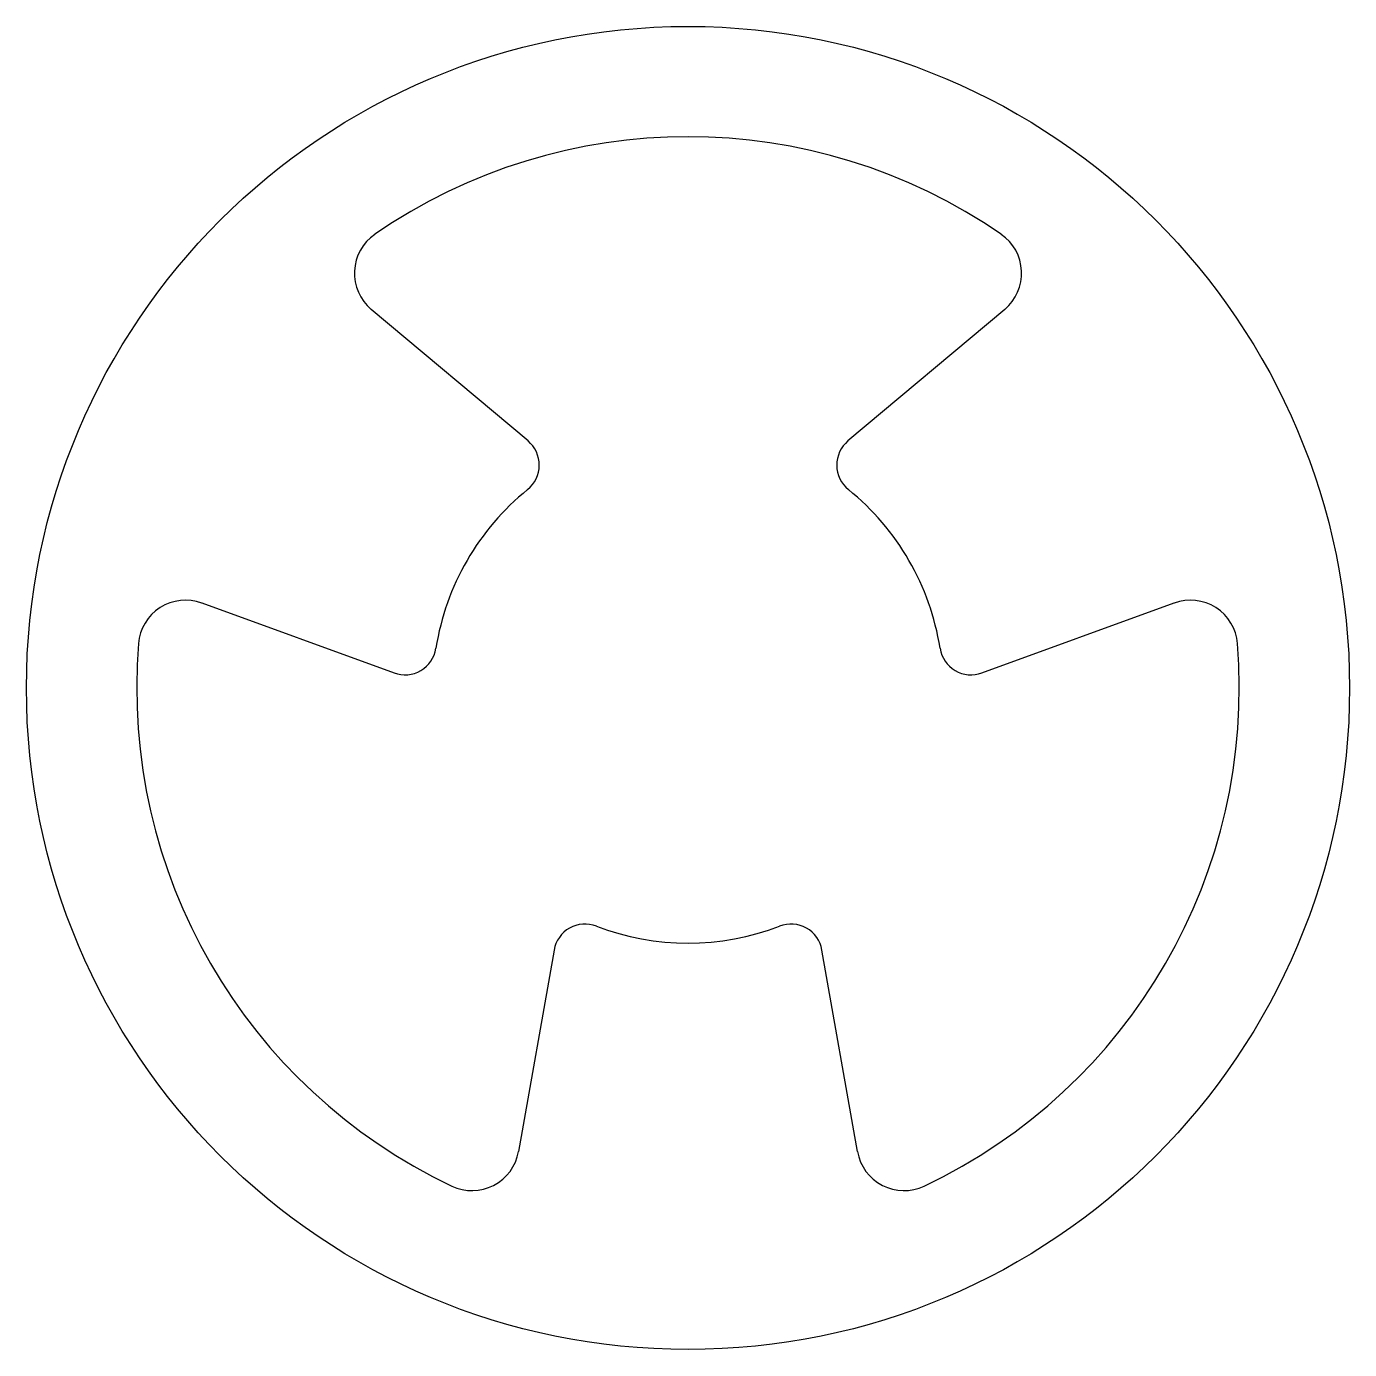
# Model space of a CAD drawing. Extents: x 2.9 to 44.9, y 1.2 to 43.2.
import ezdxf

# ---------------------------------------------------------------- set-up
doc = ezdxf.new("R2010")
doc.units = 0
doc.layers.get('0').update_dxf_attribs({"linetype": 'CONTINUOUS'})

msp = doc.modelspace()

# ---------------------------------------------------------------- linework, layer by layer
for p, q in [((18.841, 30.014), (13.865, 34.189)), ((33.974, 34.189), (28.998, 30.014)), ((8.485, 24.87), (14.589, 22.648)), ((33.251, 22.648), (39.355, 24.87)), ((19.667, 13.852), (18.539, 7.455)), ((29.3, 7.455), (28.172, 13.852))]:
    msp.add_line(p, q)
msp.add_circle((23.92, 22.172), 21)
for centre, radius, start, end in [((23.92, 22.172), 17.5, 55.3794, 124.6206), ((14.83, 35.338), 1.5, 124.6206, 230), ((33.01, 35.338), 1.5, 310, 55.3794), ((18.199, 29.248), 1, 308.9552, 50), ((29.641, 29.248), 1, 130, 231.0448), ((23.92, 22.172), 8.1, 128.9552, 171.0448), ((23.92, 22.172), 8.1, 8.9552, 51.0448), ((7.972, 23.46), 1.5, 70, 175.3794), ((39.868, 23.46), 1.5, 4.6206, 110), ((23.92, 22.172), 17.5, 175.3794, 244.6206), ((23.92, 22.172), 17.5, 295.3794, 4.6206), ((14.931, 23.588), 1, 250, 351.0448), ((32.909, 23.588), 1, 188.9552, 290), ((20.652, 13.679), 1, 68.9552, 170), ((23.92, 22.172), 8.1, 248.9552, 291.0448), ((27.188, 13.679), 1, 10, 111.0448), ((17.062, 7.716), 1.5, 244.6206, 350), ((30.778, 7.716), 1.5, 190, 295.3794)]:
    msp.add_arc(centre, radius, start, end)

doc.saveas('drawing.dxf')
